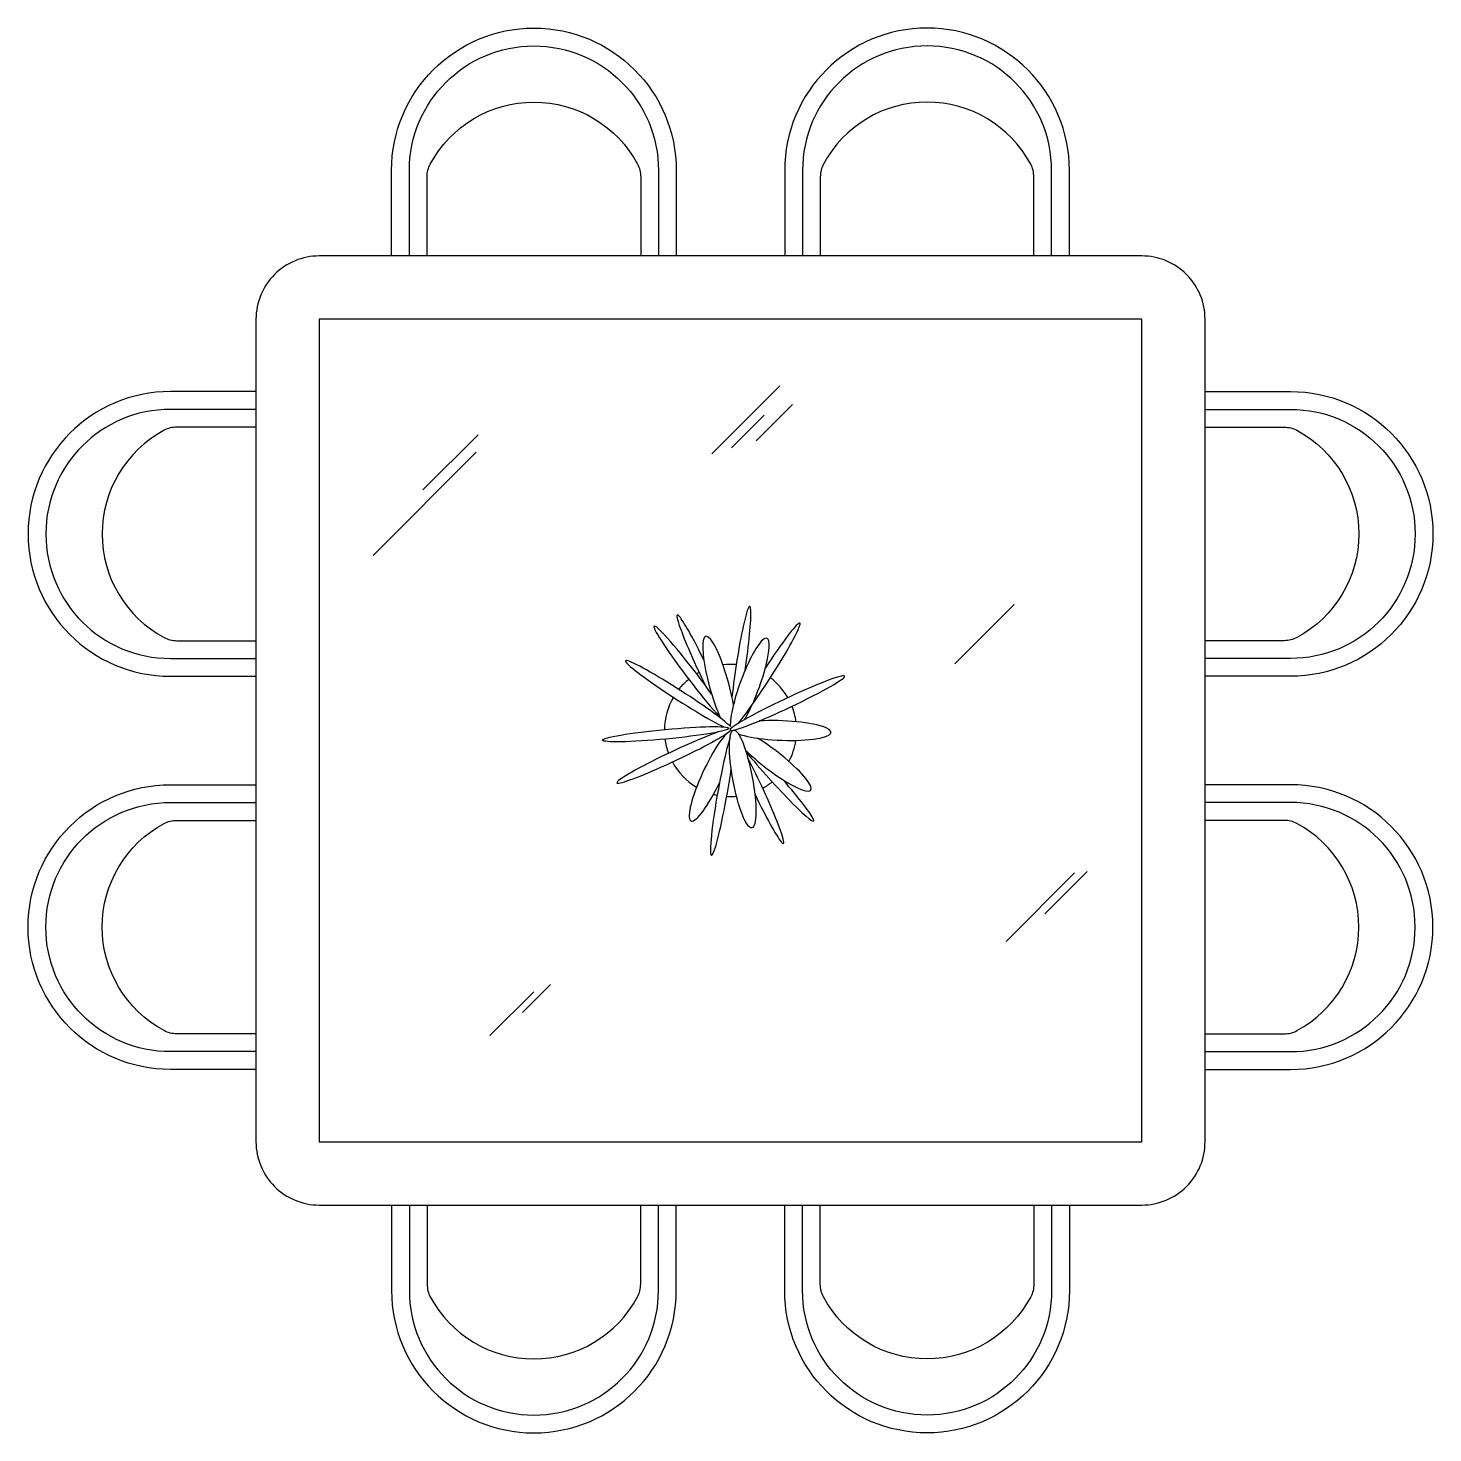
# Model space of a CAD drawing. Header units: millimetres. Extents: x -968.93 to -966.71, y 2620.28 to 2622.5.
import ezdxf

# ---------------------------------------------------------------- set-up
doc = ezdxf.new("R2010")
doc.units = ezdxf.units.MM
doc.header["$LTSCALE"] = 10
doc.layers.add('Móveis_mesas', color=2, linetype='Continuous')

msp = doc.modelspace()

# ---------------------------------------------------------------- linework, layer by layer
at = {"layer": 'Móveis_mesas', "color": 1}
for p, q in [((-967.8495, 2621.8241), (-967.742, 2621.9316)), ((-967.7796, 2621.8444), (-967.7221, 2621.9019)), ((-967.7665, 2621.8852), (-967.8182, 2621.8335)), ((-968.3061, 2621.7669), (-968.2188, 2621.8542)), ((-968.3847, 2621.6636), (-968.2217, 2621.8266)), ((-967.4655, 2621.4921), (-967.3717, 2621.586)), ((-967.3845, 2621.0533), (-967.2761, 2621.1617)), ((-967.3233, 2621.0969), (-967.2564, 2621.1639)), ((-968.1488, 2620.941), (-968.1042, 2620.9856)), ((-968.2003, 2620.9047), (-968.131, 2620.9739))]:
    msp.add_line(p, q, dxfattribs=at)
at = {"layer": 'Móveis_mesas'}
for points in [[(-968.3556, 2622.1368), (-968.3556, 2622.2719, -1), (-967.9056, 2622.2719), (-967.9056, 2622.1368)], [(-967.2843, 2622.1368), (-967.2843, 2622.2719, 1), (-967.7343, 2622.2719), (-967.7343, 2622.1368)], [(-968.5699, 2621.9225), (-968.7051, 2621.9225, 1), (-968.7051, 2621.4725), (-968.5699, 2621.4725)], [(-967.0699, 2621.9225), (-966.9348, 2621.9225, -1), (-966.9348, 2621.4725), (-967.0699, 2621.4725)], [(-968.5699, 2620.8511), (-968.7051, 2620.8511, -1), (-968.7051, 2621.3011), (-968.5699, 2621.3011)], [(-967.0699, 2620.8511), (-966.9348, 2620.8511, 1), (-966.9348, 2621.3011), (-967.0699, 2621.3011)], [(-968.3556, 2620.6368), (-968.3556, 2620.5017, 1), (-967.9056, 2620.5017), (-967.9056, 2620.6368)], [(-967.2843, 2620.6368), (-967.2843, 2620.5017, -1), (-967.7343, 2620.5017), (-967.7343, 2620.6368)]]:
    msp.add_lwpolyline(points, format="xyb", dxfattribs=at)
at = {"layer": 'Móveis_mesas', "color": 1}
for points in [[(-968.3275, 2622.1368), (-968.3275, 2622.2719, -1), (-967.9338, 2622.2719), (-967.9338, 2622.1368)], [(-967.3124, 2622.1368), (-967.3124, 2622.2719, 1), (-967.7061, 2622.2719), (-967.7061, 2622.1368)], [(-968.2994, 2622.1368), (-968.2994, 2622.262, -0.123742), (-968.2944, 2622.282, -0.598296), (-967.9669, 2622.282, -0.123742), (-967.9619, 2622.262), (-967.9619, 2622.1368)], [(-967.3405, 2622.1368), (-967.3405, 2622.262, 0.123742), (-967.3455, 2622.282, 0.598296), (-967.673, 2622.282, 0.123742), (-967.678, 2622.262), (-967.678, 2622.1368)], [(-968.5699, 2621.8943), (-968.7051, 2621.8943, 1), (-968.7051, 2621.5006), (-968.5699, 2621.5006)], [(-967.0699, 2621.8943), (-966.9348, 2621.8943, -1), (-966.9348, 2621.5006), (-967.0699, 2621.5006)], [(-968.5699, 2621.8662), (-968.6952, 2621.8662, 0.123742), (-968.7151, 2621.8612, 0.598296), (-968.7151, 2621.5337, 0.123742), (-968.6952, 2621.5287), (-968.5699, 2621.5287)], [(-967.0699, 2621.8662), (-966.9447, 2621.8662, -0.123742), (-966.9248, 2621.8612, -0.598296), (-966.9248, 2621.5337, -0.123742), (-966.9447, 2621.5287), (-967.0699, 2621.5287)], [(-968.5699, 2620.8792), (-968.7051, 2620.8792, -1), (-968.7051, 2621.273), (-968.5699, 2621.273)], [(-967.0699, 2620.8792), (-966.9348, 2620.8792, 1), (-966.9348, 2621.273), (-967.0699, 2621.273)], [(-968.5699, 2620.9073), (-968.6952, 2620.9073, -0.123742), (-968.7151, 2620.9124, -0.598296), (-968.7151, 2621.2398, -0.123742), (-968.6952, 2621.2448), (-968.5699, 2621.2448)], [(-967.0699, 2620.9073), (-966.9447, 2620.9073, 0.123742), (-966.9248, 2620.9124, 0.598296), (-966.9248, 2621.2398, 0.123742), (-966.9447, 2621.2448), (-967.0699, 2621.2448)], [(-968.3275, 2620.6368), (-968.3275, 2620.5017, 1), (-967.9338, 2620.5017), (-967.9338, 2620.6368)], [(-968.2994, 2620.6368), (-968.2994, 2620.5115, 0.123742), (-968.2944, 2620.4916, 0.598296), (-967.9669, 2620.4916, 0.123742), (-967.9619, 2620.5115), (-967.9619, 2620.6368)], [(-967.3124, 2620.6368), (-967.3124, 2620.5017, -1), (-967.7061, 2620.5017), (-967.7061, 2620.6368)], [(-967.3405, 2620.6368), (-967.3405, 2620.5115, -0.123742), (-967.3455, 2620.4916, -0.598296), (-967.673, 2620.4916, -0.123742), (-967.678, 2620.5115), (-967.678, 2620.6368)]]:
    msp.add_lwpolyline(points, format="xyb", dxfattribs=at)
at = {"layer": 'Móveis_mesas'}
msp.add_lwpolyline([(-968.4699, 2620.6368), (-967.1699, 2620.6368, 0.414214), (-967.0699, 2620.7368), (-967.0699, 2622.0368, 0.414214), (-967.1699, 2622.1368), (-968.4699, 2622.1368, 0.414214), (-968.5699, 2622.0368), (-968.5699, 2620.7368, 0.414214)], format="xyb", close=True, dxfattribs=at)
at = {"layer": 'Móveis_mesas', "color": 1}
msp.add_lwpolyline([(-968.4699, 2620.7368), (-967.1699, 2620.7368), (-967.1699, 2622.0368), (-968.4699, 2622.0368)], close=True, dxfattribs=at)
for start, end in [(118.4069, 120.8582), (84.9937, 96.5063), (75.7198, 76.6818), (129.1895, 141.5111), (29.8019, 52.9142), (149.8271, 179.1657), (7.6378, 21.4866), (187.494, 200.1359), (332.0512, 351.4496), (208.4425, 239.0967), (299.0994, 309.0518), (255.0593, 258.3838), (266.707, 275.2357)]:
    msp.add_arc((-967.8199, 2621.3868), 0.1045, start, end, dxfattribs=at)
for centre, major_axis, ratio, start_param, end_param in [((-967.8042, 2621.4842), (0.0147, 0.099), 0.075778, 4.701072, 8.33168), ((-967.8799, 2621.4723), (-0.0608, 0.0795), 0.075778, 4.296299, 8.809257), ((-967.8613, 2621.4788), (-0.0427, 0.0906), 0.075778, 4.888746, 8.045791), ((-967.8383, 2621.4599), (-0.0208, 0.0758), 0.195692, 4.215806, 8.590586), ((-967.7645, 2621.4724), (0.0542, 0.0842), 0.075778, 3.67666, 7.739939), ((-967.7895, 2621.4588), (0.0271, 0.0738), 0.195692, 3.947329, 9.022809), ((-967.9017, 2621.4428), (-0.0842, 0.0542), 0.075778, 3.443179, 8.910776), ((-967.7302, 2621.4299), (0.0906, 0.0427), 0.075778, 3.479471, 9.720255), ((-967.7395, 2621.3868), (0.0786, -0.003), 0.195692, 3.669806, 8.323414), ((-967.9089, 2621.3467), (-0.0906, -0.0427), 0.075778, 3.82251, 9.198289), ((-967.8492, 2621.3152), (-0.0332, -0.0713), 0.195692, 3.354294, 7.791596), ((-967.8326, 2621.2881), (-0.0175, -0.0986), 0.075778, 3.632777, 8.2616), ((-967.7552, 2621.3406), (0.0622, -0.0481), 0.195692, 4.150862, 8.364474), ((-967.7555, 2621.3184), (0.0668, -0.0745), 0.075778, 4.15617, 7.657719), ((-967.779, 2621.2988), (0.0427, -0.0906), 0.075778, 4.813593, 8.329949)]:
    msp.add_ellipse(centre, major_axis=major_axis, ratio=ratio, start_param=start_param, end_param=end_param, dxfattribs=at)
for centre, major_axis, ratio in [((-967.9224, 2621.3809), (-0.0997, -0.0094), 0.075778), ((-967.8007, 2621.3101), (0.0144, -0.0773), 0.195692)]:
    msp.add_ellipse(centre, major_axis=major_axis, ratio=ratio, dxfattribs=at)

doc.saveas('drawing.dxf')
